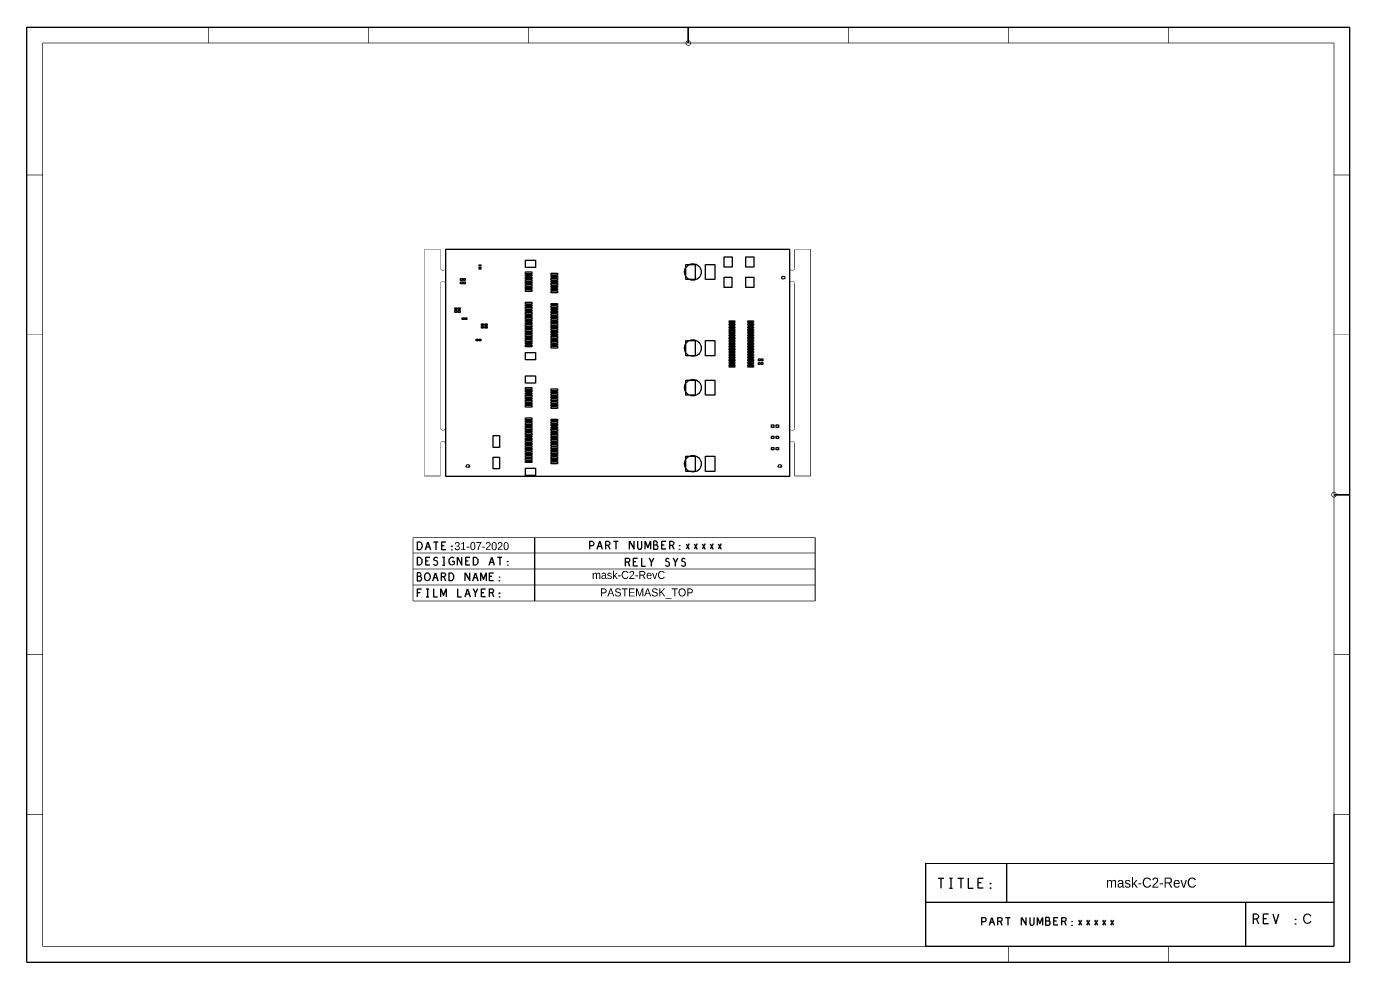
# Model space of a CAD drawing. Extents: x -133 to 287, y -155 to 143.
import ezdxf

# ---------------------------------------------------------------- set-up
doc = ezdxf.new("R2010")
doc.units = 0
for name, color, linetype in [('BG_OUTLINE', 1, 'CONTINUOUS'), ('DF_OUTLINE_DATA', 2, 'CONTINUOUS'), ('PG_PASTEMASK_TOP', 3, 'CONTINUOUS'), ('PIN_PASTEMASK_TOP', 4, 'CONTINUOUS')]:
    doc.layers.add(name, color=color, linetype=linetype)

msp = doc.modelspace()

# ---------------------------------------------------------------- linework, layer by layer
at = {"layer": 'BG_OUTLINE', "const_width": 0.127}
for points in [[(-6.6548, -0.06985), (-6.6548, 71.915782)], [(-6.6548, 71.915782), (-1.5748, 71.915782)], [(-1.5748, 66.032888), (-1.5748, 71.915782)], [(110.87481, 66.032888), (110.87481, 71.915782)], [(110.87481, 71.915782), (115.95481, 71.915782)], [(115.95481, 71.915782), (115.95481, -0.06985)], [(0, 66.032888), (0, 68.572888)], [(109.30001, 66.032888), (109.30001, 68.572888)], [(-1.5748, 60.952888), (-1.5748, 58.412888)], [(0, 60.952888), (0, 58.412888)], [(109.30001, 60.952888), (109.30001, 58.412888)], [(110.87481, 60.952888), (110.87481, 17.772888)], [(-1.5748, 15.232888), (-1.5748, 58.412888)], [(0, 15.232888), (0, 17.772888)], [(109.30001, 15.232888), (109.30001, 17.772888)], [(110.87481, 15.232888), (110.87481, 17.772888)], [(-1.5748, 10.152888), (-1.5748, -0.06985)], [(0, 10.152888), (0, 7.612888)], [(109.30001, 10.152888), (109.30001, 7.612888)], [(110.87481, 10.152888), (110.87481, -0.06985)], [(-1.5748, -0.06985), (-6.6548, -0.06985)], [(115.95481, -0.06985), (110.87481, -0.06985)]]:
    msp.add_lwpolyline(points, dxfattribs=at)
at = {"layer": 'BG_OUTLINE'}
for points in [[(109.30001, 71.915782), (0, 71.915782)], [(0, 71.915782), (0, -0.06985)], [(109.30001, -0.06985), (109.30001, 71.915782)], [(0, -0.06985), (109.30001, -0.06985)]]:
    msp.add_lwpolyline(points, dxfattribs=at)
at = {"layer": 'BG_OUTLINE', "const_width": 0.127}
for points in [[(0, 66.032888, -1), (-1.5748, 66.032888)], [(110.87481, 66.032888, -1), (109.30001, 66.032888)], [(-1.5748, 60.952888, -1), (0, 60.952888)], [(109.30001, 60.952888, -1), (110.87481, 60.952888)], [(0, 15.232888, -1), (-1.5748, 15.232888)], [(110.87481, 15.232888, -1), (109.30001, 15.232888)], [(-1.5748, 10.152888, -1), (0, 10.152888)], [(109.30001, 10.152888, -1), (110.87481, 10.152888)]]:
    msp.add_lwpolyline(points, format="xyb", dxfattribs=at)
at = {"layer": 'DF_OUTLINE_DATA'}
for points in [[(-132.903214, 142.482824), (287.096708, 142.482824)], [(-132.903214, -154.51709), (-132.903214, 142.482824)], [(287.096708, -154.51709), (287.096708, 142.482824)], [(-8.81761, -23.514304), (-8.81761, -20.974304)], [(-8.81761, -20.974304), (-8.18261, -20.974304)], [(-8.18261, -20.974304), (-7.92861, -21.101304)], [(-6.37286, -23.514304), (-5.57911, -20.974304)], [(-5.57911, -20.974304), (-4.78536, -23.514304)], [(-3.76936, -20.974304), (-2.30886, -20.974304)], [(-3.03911, -20.974304), (-3.03911, -23.514304)], [(-1.13411, -23.514304), (-1.13411, -20.974304)], [(-1.13411, -20.974304), (0.13589, -20.974304)], [(28.31719, -19.735038), (28.31719, -39.587424)], [(45.81779, -23.34514), (45.81779, -20.80514)], [(45.81779, -20.80514), (46.57979, -20.80514)], [(46.57979, -20.80514), (46.83379, -20.93214)], [(46.83379, -20.93214), (47.02429, -21.228558)], [(48.19904, -23.34514), (48.99279, -20.80514)], [(48.99279, -20.80514), (49.78654, -23.34514)], [(50.89779, -23.34514), (50.89779, -20.80514)], [(50.89779, -20.80514), (51.69154, -20.80514)], [(51.69154, -20.80514), (51.94554, -20.93214)], [(51.94554, -20.93214), (52.10429, -21.101558)], [(53.34254, -20.80514), (54.80304, -20.80514)], [(54.07279, -20.80514), (54.07279, -23.34514)], [(58.42254, -23.34514), (58.42254, -20.80514)], [(58.42254, -20.80514), (59.88304, -23.34514)], [(59.88304, -23.34514), (59.88304, -20.80514)], [(60.99429, -20.80514), (60.99429, -22.625558)], [(62.39129, -22.625558), (62.39129, -20.80514)], [(63.40729, -23.34514), (63.40729, -20.80514)], [(63.40729, -20.80514), (64.23279, -22.921722)], [(64.23279, -22.921722), (65.05829, -20.80514)], [(65.05829, -20.80514), (65.05829, -23.34514)], [(66.04254, -20.80514), (66.04254, -23.34514)], [(66.89979, -20.80514), (66.04254, -20.80514)], [(67.12204, -20.93214), (66.89979, -20.80514)], [(67.24904, -21.101558), (67.12204, -20.93214)], [(68.67779, -23.34514), (68.67779, -20.80514)], [(68.67779, -20.80514), (69.94779, -20.80514)], [(71.21779, -23.34514), (71.21779, -20.80514)], [(71.21779, -20.80514), (72.01154, -20.80514)], [(72.01154, -20.80514), (72.26554, -20.93214)], [(72.26554, -20.93214), (72.42429, -21.101558)], [(-8.18261, -23.514304), (-8.81761, -23.514304)], [(-7.92861, -23.387304), (-8.18261, -23.514304)], [(-7.92861, -21.101304), (-7.73811, -21.270722)], [(-7.73811, -23.21814), (-7.92861, -23.387304)], [(-7.73811, -21.270722), (-7.57936, -21.524722)], [(-7.57936, -22.963886), (-7.73811, -23.21814)], [(-7.57936, -21.524722), (-7.45236, -21.82114)], [(-7.45236, -22.667722), (-7.57936, -22.963886)], [(-7.45236, -21.82114), (-7.42061, -22.244304)], [(-7.42061, -22.244304), (-7.45236, -22.667722)], [(-5.07111, -22.625304), (-6.08711, -22.625304)], [(-0.37211, -22.201886), (-1.13411, -22.201886)], [(0.13589, -23.514304), (-1.13411, -23.514304)], [(1.97739, -22.328886), (2.04089, -22.286722)], [(1.97739, -22.413722), (1.97739, -22.328886)], [(2.04089, -22.45614), (1.97739, -22.413722)], [(1.97739, -23.471886), (2.04089, -23.429722)], [(1.97739, -23.556722), (1.97739, -23.471886)], [(2.04089, -23.598886), (1.97739, -23.556722)], [(2.04089, -22.286722), (2.10439, -22.328886)], [(2.10439, -22.413722), (2.04089, -22.45614)], [(2.04089, -23.429722), (2.10439, -23.471886)], [(2.10439, -23.556722), (2.04089, -23.598886)], [(2.10439, -22.328886), (2.10439, -22.413722)], [(2.10439, -23.471886), (2.10439, -23.556722)], [(46.57979, -22.286976), (45.81779, -22.286976)], [(46.86554, -22.159722), (46.57979, -22.286976)], [(47.02429, -21.905722), (46.86554, -22.159722)], [(47.02429, -21.228558), (47.08779, -21.56714)], [(47.08779, -21.56714), (47.02429, -21.905722)], [(49.50079, -22.45614), (48.48479, -22.45614)], [(51.69154, -22.117558), (50.89779, -22.117558)], [(51.91379, -21.990558), (51.69154, -22.117558)], [(51.69154, -22.117558), (52.16779, -23.34514)], [(52.10429, -21.778722), (51.91379, -21.990558)], [(52.10429, -21.101558), (52.16779, -21.44014)], [(52.16779, -21.44014), (52.10429, -21.778722)], [(60.99429, -22.625558), (61.12129, -23.006558)], [(61.12129, -23.006558), (61.37529, -23.260558)], [(61.37529, -23.260558), (61.69279, -23.34514)], [(61.69279, -23.34514), (62.01029, -23.260558)], [(62.01029, -23.260558), (62.26429, -23.006558)], [(62.26429, -23.006558), (62.39129, -22.625558)], [(67.02679, -21.990558), (66.04254, -21.990558)], [(66.04254, -23.34514), (67.09029, -23.34514)], [(67.02679, -21.990558), (67.15379, -21.863558)], [(67.24904, -22.07514), (67.02679, -21.990558)], [(67.09029, -23.34514), (67.31254, -23.175722)], [(67.15379, -21.863558), (67.24904, -21.651976)], [(67.31254, -21.355558), (67.24904, -21.101558)], [(67.24904, -21.651976), (67.31254, -21.355558)], [(67.43954, -22.32914), (67.24904, -22.07514)], [(67.31254, -23.175722), (67.43954, -22.921722)], [(67.50304, -22.625558), (67.43954, -22.32914)], [(67.43954, -22.921722), (67.50304, -22.625558)], [(69.43979, -22.032722), (68.67779, -22.032722)], [(69.94779, -23.34514), (68.67779, -23.34514)], [(72.01154, -22.117558), (71.21779, -22.117558)], [(72.23379, -21.990558), (72.01154, -22.117558)], [(72.01154, -22.117558), (72.48779, -23.34514)], [(72.42429, -21.778722), (72.23379, -21.990558)], [(72.42429, -21.101558), (72.48779, -21.44014)], [(72.48779, -21.44014), (72.42429, -21.778722)], [(74.32929, -22.159722), (74.39279, -22.117558)], [(74.32929, -22.244558), (74.32929, -22.159722)], [(74.39279, -22.286976), (74.32929, -22.244558)], [(74.32929, -23.302722), (74.39279, -23.260558)], [(74.32929, -23.387558), (74.32929, -23.302722)], [(74.39279, -23.429722), (74.32929, -23.387558)], [(74.39279, -22.117558), (74.45629, -22.159722)], [(74.45629, -22.244558), (74.39279, -22.286976)], [(74.39279, -23.260558), (74.45629, -23.302722)], [(74.45629, -23.387558), (74.39279, -23.429722)], [(74.45629, -22.159722), (74.45629, -22.244558)], [(74.45629, -23.302722), (74.45629, -23.387558)], [(76.45654, -21.651976), (77.40904, -23.34514)], [(77.40904, -21.651976), (76.45654, -23.34514)], [(78.99654, -21.651976), (79.94904, -23.34514)], [(79.94904, -21.651976), (78.99654, -23.34514)], [(81.53654, -21.651976), (82.48904, -23.34514)], [(82.48904, -21.651976), (81.53654, -23.34514)], [(84.07654, -21.651976), (85.02904, -23.34514)], [(85.02904, -21.651976), (84.07654, -23.34514)], [(87.56904, -21.651976), (86.61654, -23.34514)], [(86.61654, -21.651976), (87.56904, -23.34514)], [(-8.86841, -28.391104), (-8.86841, -25.851104)], [(-8.86841, -25.851104), (-8.23341, -25.851104)], [(-8.23341, -28.391104), (-8.86841, -28.391104)], [(-8.23341, -25.851104), (-7.97941, -25.978104)], [(-7.97941, -28.264104), (-8.23341, -28.391104)], [(-7.97941, -25.978104), (-7.78891, -26.147522)], [(-7.78891, -28.09494), (-7.97941, -28.264104)], [(-7.78891, -26.147522), (-7.63016, -26.401522)], [(-7.63016, -27.840686), (-7.78891, -28.09494)], [(-7.63016, -26.401522), (-7.50316, -26.69794)], [(-7.50316, -27.544522), (-7.63016, -27.840686)], [(-7.50316, -26.69794), (-7.47141, -27.121104)], [(-7.47141, -27.121104), (-7.50316, -27.544522)], [(-6.26491, -28.391104), (-6.26491, -25.851104)], [(-6.26491, -25.851104), (-4.99491, -25.851104)], [(-5.50291, -27.078686), (-6.26491, -27.078686)], [(-4.99491, -28.391104), (-6.26491, -28.391104)], [(-3.75666, -28.052522), (-3.50266, -28.264104)], [(-3.62966, -26.486104), (-3.56616, -26.189686)], [(-3.53441, -26.782522), (-3.62966, -26.486104)], [(-3.56616, -26.189686), (-3.40741, -25.978104)], [(-3.31216, -26.951686), (-3.53441, -26.782522)], [(-3.50266, -28.264104), (-3.21691, -28.391104)], [(-3.40741, -25.978104), (-3.18516, -25.851104)], [(-2.93116, -27.036522), (-3.31216, -26.951686)], [(-3.21691, -28.391104), (-2.96291, -28.391104)], [(-3.18516, -25.851104), (-2.96291, -25.851104)], [(-2.96291, -25.851104), (-2.74066, -25.935686)], [(-2.96291, -28.391104), (-2.70891, -28.264104)], [(-2.64541, -27.205686), (-2.93116, -27.036522)], [(-2.74066, -25.935686), (-2.55016, -26.147522)], [(-2.70891, -28.264104), (-2.51841, -28.052522)], [(-2.48666, -27.45994), (-2.64541, -27.205686)], [(-2.51841, -28.052522), (-2.42316, -27.756104)], [(-2.42316, -27.756104), (-2.48666, -27.45994)], [(-0.93091, -25.851104), (-0.16891, -25.851104)], [(-0.93091, -28.391104), (-0.16891, -28.391104)], [(-0.54991, -25.851104), (-0.54991, -28.391104)], [(1.16459, -26.951686), (1.22809, -26.69794)], [(1.16459, -27.248104), (1.16459, -26.951686)], [(1.22809, -27.586686), (1.16459, -27.248104)], [(1.22809, -26.69794), (1.35509, -26.401522)], [(1.35509, -27.883104), (1.22809, -27.586686)], [(1.35509, -26.401522), (1.54559, -26.147522)], [(1.54559, -28.137104), (1.35509, -27.883104)], [(1.54559, -26.147522), (1.73609, -25.978104)], [(1.76784, -28.306522), (1.54559, -28.137104)], [(1.73609, -25.978104), (1.99009, -25.851104)], [(2.08534, -28.391104), (1.76784, -28.306522)], [(1.99009, -25.851104), (2.21234, -25.851104)], [(2.40284, -28.306522), (2.08534, -28.391104)], [(2.18059, -27.121104), (2.81559, -27.121104)], [(2.21234, -25.851104), (2.46634, -25.935686)], [(2.62509, -28.137104), (2.40284, -28.306522)], [(2.46634, -25.935686), (2.65684, -26.105104)], [(2.81559, -27.883104), (2.62509, -28.137104)], [(2.81559, -27.121104), (2.81559, -27.883104)], [(3.79984, -28.391104), (3.79984, -25.851104)], [(3.79984, -25.851104), (5.26034, -28.391104)], [(5.26034, -28.391104), (5.26034, -25.851104)], [(6.43509, -28.391104), (6.43509, -25.851104)], [(6.43509, -25.851104), (7.70509, -25.851104)], [(7.19709, -27.078686), (6.43509, -27.078686)], [(7.70509, -28.391104), (6.43509, -28.391104)], [(8.91159, -28.391104), (8.91159, -25.851104)], [(8.91159, -25.851104), (9.54659, -25.851104)], [(9.54659, -28.391104), (8.91159, -28.391104)], [(9.54659, -25.851104), (9.80059, -25.978104)], [(9.80059, -28.264104), (9.54659, -28.391104)], [(9.80059, -25.978104), (9.99109, -26.147522)], [(9.99109, -28.09494), (9.80059, -28.264104)], [(9.99109, -26.147522), (10.14984, -26.401522)], [(10.14984, -27.840686), (9.99109, -28.09494)], [(10.14984, -26.401522), (10.27684, -26.69794)], [(10.27684, -27.544522), (10.14984, -27.840686)], [(10.27684, -26.69794), (10.30859, -27.121104)], [(10.30859, -27.121104), (10.27684, -27.544522)], [(13.89634, -28.391104), (14.69009, -25.851104)], [(15.19809, -27.502104), (14.18209, -27.502104)], [(14.69009, -25.851104), (15.48384, -28.391104)], [(16.49984, -25.851104), (17.96034, -25.851104)], [(17.23009, -25.851104), (17.23009, -28.391104)], [(19.70659, -27.205686), (19.77009, -27.163522)], [(19.70659, -27.290522), (19.70659, -27.205686)], [(19.77009, -27.33294), (19.70659, -27.290522)], [(19.70659, -28.348686), (19.77009, -28.306522)], [(19.70659, -28.433522), (19.70659, -28.348686)], [(19.77009, -28.475686), (19.70659, -28.433522)], [(19.77009, -27.163522), (19.83359, -27.205686)], [(19.83359, -27.290522), (19.77009, -27.33294)], [(19.77009, -28.306522), (19.83359, -28.348686)], [(19.83359, -28.433522), (19.77009, -28.475686)], [(19.83359, -27.205686), (19.83359, -27.290522)], [(19.83359, -28.348686), (19.83359, -28.433522)], [(57.18429, -28.695904), (57.18429, -26.155904)], [(57.18429, -26.155904), (57.97804, -26.155904)], [(57.97804, -27.468322), (57.18429, -27.468322)], [(57.97804, -26.155904), (58.23204, -26.282904)], [(58.20029, -27.341322), (57.97804, -27.468322)], [(57.97804, -27.468322), (58.45429, -28.695904)], [(58.39079, -27.129486), (58.20029, -27.341322)], [(58.23204, -26.282904), (58.39079, -26.452322)], [(58.39079, -26.452322), (58.45429, -26.790904)], [(58.45429, -26.790904), (58.39079, -27.129486)], [(59.72429, -28.695904), (59.72429, -26.155904)], [(59.72429, -26.155904), (60.99429, -26.155904)], [(60.48629, -27.383486), (59.72429, -27.383486)], [(60.99429, -28.695904), (59.72429, -28.695904)], [(62.26429, -26.155904), (62.26429, -28.695904)], [(62.26429, -28.695904), (63.53429, -28.695904)], [(65.43929, -27.552904), (64.80429, -26.155904)], [(66.07429, -26.155904), (65.43929, -27.552904)], [(65.43929, -28.695904), (65.43929, -27.552904)], [(69.85254, -28.357322), (70.10654, -28.568904)], [(69.97954, -26.790904), (70.04304, -26.494486)], [(70.07479, -27.087322), (69.97954, -26.790904)], [(70.04304, -26.494486), (70.20179, -26.282904)], [(70.29704, -27.256486), (70.07479, -27.087322)], [(70.10654, -28.568904), (70.39229, -28.695904)], [(70.20179, -26.282904), (70.42404, -26.155904)], [(70.67804, -27.341322), (70.29704, -27.256486)], [(70.39229, -28.695904), (70.64629, -28.695904)], [(70.42404, -26.155904), (70.64629, -26.155904)], [(70.64629, -26.155904), (70.86854, -26.240486)], [(70.64629, -28.695904), (70.90029, -28.568904)], [(70.96379, -27.510486), (70.67804, -27.341322)], [(70.86854, -26.240486), (71.05904, -26.452322)], [(70.90029, -28.568904), (71.09079, -28.357322)], [(71.12254, -27.76474), (70.96379, -27.510486)], [(71.09079, -28.357322), (71.18604, -28.060904)], [(71.18604, -28.060904), (71.12254, -27.76474)], [(73.05929, -27.552904), (72.42429, -26.155904)], [(73.69429, -26.155904), (73.05929, -27.552904)], [(73.05929, -28.695904), (73.05929, -27.552904)], [(74.93254, -28.357322), (75.18654, -28.568904)], [(75.05954, -26.790904), (75.12304, -26.494486)], [(75.15479, -27.087322), (75.05954, -26.790904)], [(75.12304, -26.494486), (75.28179, -26.282904)], [(75.37704, -27.256486), (75.15479, -27.087322)], [(75.18654, -28.568904), (75.47229, -28.695904)], [(75.28179, -26.282904), (75.50404, -26.155904)], [(75.75804, -27.341322), (75.37704, -27.256486)], [(75.47229, -28.695904), (75.72629, -28.695904)], [(75.50404, -26.155904), (75.72629, -26.155904)], [(75.72629, -26.155904), (75.94854, -26.240486)], [(75.72629, -28.695904), (75.98029, -28.568904)], [(76.04379, -27.510486), (75.75804, -27.341322)], [(75.94854, -26.240486), (76.13904, -26.452322)], [(75.98029, -28.568904), (76.17079, -28.357322)], [(76.20254, -27.76474), (76.04379, -27.510486)], [(76.17079, -28.357322), (76.26604, -28.060904)], [(76.26604, -28.060904), (76.20254, -27.76474)], [(-8.13181, -30.81274), (-8.98906, -30.81274)], [(-8.98906, -30.81274), (-8.98906, -33.35274)], [(-8.00481, -31.998158), (-8.98906, -31.998158)], [(-8.98906, -33.35274), (-7.94131, -33.35274)], [(-7.90956, -30.93974), (-8.13181, -30.81274)], [(-8.00481, -31.998158), (-7.87781, -31.871158)], [(-7.78256, -32.08274), (-8.00481, -31.998158)], [(-7.94131, -33.35274), (-7.71906, -33.183322)], [(-7.78256, -31.109158), (-7.90956, -30.93974)], [(-7.87781, -31.871158), (-7.78256, -31.659576)], [(-7.71906, -31.363158), (-7.78256, -31.109158)], [(-7.78256, -31.659576), (-7.71906, -31.363158)], [(-7.59206, -32.33674), (-7.78256, -32.08274)], [(-7.71906, -33.183322), (-7.59206, -32.929322)], [(-7.52856, -32.633158), (-7.59206, -32.33674)], [(-7.59206, -32.929322), (-7.52856, -32.633158)], [(-6.57606, -31.913322), (-6.51256, -31.57474)], [(-6.57606, -32.252158), (-6.57606, -31.913322)], [(-6.51256, -32.59074), (-6.57606, -32.252158)], [(-6.51256, -31.57474), (-6.38556, -31.278322)], [(-6.38556, -32.887158), (-6.51256, -32.59074)], [(-6.38556, -31.278322), (-6.19506, -31.024322)], [(-6.19506, -33.141158), (-6.38556, -32.887158)], [(-6.19506, -31.024322), (-5.97281, -30.855158)], [(-5.97281, -33.310322), (-6.19506, -33.141158)], [(-5.97281, -30.855158), (-5.71881, -30.81274)], [(-5.71881, -33.35274), (-5.97281, -33.310322)], [(-5.71881, -30.81274), (-5.46481, -30.855158)], [(-5.46481, -33.310322), (-5.71881, -33.35274)], [(-5.46481, -30.855158), (-5.24256, -31.024322)], [(-5.24256, -33.141158), (-5.46481, -33.310322)], [(-5.24256, -31.024322), (-5.05206, -31.278322)], [(-5.05206, -32.887158), (-5.24256, -33.141158)], [(-5.05206, -31.278322), (-4.92506, -31.57474)], [(-4.92506, -32.59074), (-5.05206, -32.887158)], [(-4.92506, -31.57474), (-4.86156, -31.913322)], [(-4.86156, -32.252158), (-4.92506, -32.59074)], [(-4.86156, -31.913322), (-4.86156, -32.252158)], [(-3.97256, -33.35274), (-3.17881, -30.81274)], [(-2.67081, -32.46374), (-3.68681, -32.46374)], [(-3.17881, -30.81274), (-2.38506, -33.35274)], [(-1.27381, -33.35274), (-1.27381, -30.81274)], [(-1.27381, -30.81274), (-0.48006, -30.81274)], [(-0.48006, -32.125158), (-1.27381, -32.125158)], [(-0.48006, -30.81274), (-0.22606, -30.93974)], [(-0.25781, -31.998158), (-0.48006, -32.125158)], [(-0.48006, -32.125158), (-0.00381, -33.35274)], [(-0.06731, -31.786322), (-0.25781, -31.998158)], [(-0.22606, -30.93974), (-0.06731, -31.109158)], [(-0.06731, -31.109158), (-0.00381, -31.44774)], [(-0.00381, -31.44774), (-0.06731, -31.786322)], [(1.20269, -33.35274), (1.20269, -30.81274)], [(1.20269, -30.81274), (1.83769, -30.81274)], [(1.83769, -33.35274), (1.20269, -33.35274)], [(1.83769, -30.81274), (2.09169, -30.93974)], [(2.09169, -33.22574), (1.83769, -33.35274)], [(2.09169, -30.93974), (2.28219, -31.109158)], [(2.28219, -33.056576), (2.09169, -33.22574)], [(2.28219, -31.109158), (2.44094, -31.363158)], [(2.44094, -32.802322), (2.28219, -33.056576)], [(2.44094, -31.363158), (2.56794, -31.659576)], [(2.56794, -32.506158), (2.44094, -32.802322)], [(2.56794, -31.659576), (2.59969, -32.08274)], [(2.59969, -32.08274), (2.56794, -32.506158)], [(6.25094, -33.35274), (6.25094, -30.81274)], [(6.25094, -30.81274), (7.71144, -33.35274)], [(7.71144, -33.35274), (7.71144, -30.81274)], [(8.72744, -33.35274), (9.52119, -30.81274)], [(10.02919, -32.46374), (9.01319, -32.46374)], [(9.52119, -30.81274), (10.31494, -33.35274)], [(11.23569, -33.35274), (11.23569, -30.81274)], [(11.23569, -30.81274), (12.06119, -32.929322)], [(12.06119, -32.929322), (12.88669, -30.81274)], [(12.88669, -30.81274), (12.88669, -33.35274)], [(13.96619, -33.35274), (13.96619, -30.81274)], [(13.96619, -30.81274), (15.23619, -30.81274)], [(14.72819, -32.040322), (13.96619, -32.040322)], [(15.23619, -33.35274), (13.96619, -33.35274)], [(17.07769, -32.167322), (17.14119, -32.125158)], [(17.07769, -32.252158), (17.07769, -32.167322)], [(17.14119, -32.294576), (17.07769, -32.252158)], [(17.07769, -33.310322), (17.14119, -33.268158)], [(17.07769, -33.395158), (17.07769, -33.310322)], [(17.14119, -33.437322), (17.07769, -33.395158)], [(17.14119, -32.125158), (17.20469, -32.167322)], [(17.20469, -32.252158), (17.14119, -32.294576)], [(17.14119, -33.268158), (17.20469, -33.310322)], [(17.20469, -33.395158), (17.14119, -33.437322)], [(17.20469, -32.167322), (17.20469, -32.252158)], [(17.20469, -33.310322), (17.20469, -33.395158)], [(-8.82396, -38.449504), (-8.82396, -35.909504)], [(-8.82396, -35.909504), (-7.61746, -35.909504)], [(-8.06196, -37.137086), (-8.82396, -37.137086)], [(-6.06171, -35.909504), (-5.29971, -35.909504)], [(-5.68071, -35.909504), (-5.68071, -38.449504)], [(-3.77571, -35.909504), (-3.77571, -38.449504)], [(-1.42621, -38.449504), (-1.42621, -35.909504)], [(-1.42621, -35.909504), (-0.60071, -38.026086)], [(-0.60071, -38.026086), (0.22479, -35.909504)], [(0.22479, -35.909504), (0.22479, -38.449504)], [(3.84429, -35.909504), (3.84429, -38.449504)], [(6.22554, -38.449504), (7.01929, -35.909504)], [(7.52729, -37.560504), (6.51129, -37.560504)], [(7.01929, -35.909504), (7.81304, -38.449504)], [(9.55929, -37.306504), (8.92429, -35.909504)], [(10.19429, -35.909504), (9.55929, -37.306504)], [(9.55929, -38.449504), (9.55929, -37.306504)], [(11.46429, -38.449504), (11.46429, -35.909504)], [(11.46429, -35.909504), (12.73429, -35.909504)], [(12.22629, -37.137086), (11.46429, -37.137086)], [(14.00429, -38.449504), (14.00429, -35.909504)], [(14.00429, -35.909504), (14.79804, -35.909504)], [(14.79804, -37.221922), (14.00429, -37.221922)], [(14.79804, -35.909504), (15.05204, -36.036504)], [(15.02029, -37.094922), (14.79804, -37.221922)], [(14.79804, -37.221922), (15.27429, -38.449504)], [(15.21079, -36.883086), (15.02029, -37.094922)], [(15.05204, -36.036504), (15.21079, -36.205922)], [(15.21079, -36.205922), (15.27429, -36.544504)], [(15.27429, -36.544504), (15.21079, -36.883086)], [(17.11579, -37.264086), (17.17929, -37.221922)], [(17.11579, -37.348922), (17.11579, -37.264086)], [(17.17929, -37.39134), (17.11579, -37.348922)], [(17.17929, -37.221922), (17.24279, -37.264086)], [(17.24279, -37.348922), (17.17929, -37.39134)], [(17.24279, -37.264086), (17.24279, -37.348922)], [(-6.06171, -38.449504), (-5.29971, -38.449504)], [(-3.77571, -38.449504), (-2.50571, -38.449504)], [(3.84429, -38.449504), (5.11429, -38.449504)], [(12.73429, -38.449504), (11.46429, -38.449504)], [(17.11579, -38.407086), (17.17929, -38.364922)], [(17.11579, -38.491922), (17.11579, -38.407086)], [(17.17929, -38.534086), (17.11579, -38.491922)], [(17.17929, -38.364922), (17.24279, -38.407086)], [(17.24279, -38.491922), (17.17929, -38.534086)], [(17.24279, -38.407086), (17.24279, -38.491922)], [(282.00223, -107.431078), (282.00223, -149.430994)], [(152.402286, -123.054364), (282.06319, -123.105164)], [(152.402286, -123.054364), (152.402286, -149.430994)], [(178.17719, -123.054364), (178.17719, -135.28675)], [(156.40558, -127.804164), (158.2166, -127.804164)], [(157.31109, -127.804164), (157.31109, -130.979164)], [(159.98825, -127.804164), (160.93313, -127.804164)], [(160.46069, -127.804164), (160.46069, -130.979164)], [(162.70478, -127.804164), (164.5158, -127.804164)], [(163.61029, -127.804164), (163.61029, -130.979164)], [(165.97249, -127.804164), (165.97249, -130.979164)], [(169.12209, -127.804164), (170.69689, -127.804164)], [(169.12209, -130.979164), (169.12209, -127.804164)], [(170.06697, -129.338832), (169.12209, -129.338832)], [(172.98035, -129.497582), (173.05909, -129.444496)], [(172.98035, -129.603246), (172.98035, -129.497582)], [(173.05909, -129.656332), (172.98035, -129.603246)], [(173.05909, -129.444496), (173.13783, -129.497582)], [(173.13783, -129.603246), (173.05909, -129.656332)], [(173.13783, -129.497582), (173.13783, -129.603246)], [(159.98825, -130.979164), (160.93313, -130.979164)], [(165.97249, -130.979164), (167.54729, -130.979164)], [(170.69689, -130.979164), (169.12209, -130.979164)], [(172.98035, -130.926332), (173.05909, -130.873246)], [(172.98035, -131.031996), (172.98035, -130.926332)], [(173.05909, -131.085082), (172.98035, -131.031996)], [(173.05909, -130.873246), (173.13783, -130.926332)], [(173.13783, -131.031996), (173.05909, -131.085082)], [(173.13783, -130.926332), (173.13783, -131.031996)], [(152.402286, -135.431022), (282.00223, -135.431022)], [(254.002286, -135.431022), (254.002286, -149.430994)], [(170.32859, -140.2588), (171.09059, -140.2588)], [(170.32859, -142.7988), (170.32859, -140.2588)], [(171.09059, -141.740636), (170.32859, -141.740636)], [(171.09059, -140.2588), (171.34459, -140.3858)], [(171.37634, -141.613382), (171.09059, -141.740636)], [(171.34459, -140.3858), (171.53509, -140.682218)], [(171.53509, -141.359382), (171.37634, -141.613382)], [(171.53509, -140.682218), (171.59859, -141.0208)], [(171.59859, -141.0208), (171.53509, -141.359382)], [(172.70984, -142.7988), (173.50359, -140.2588)], [(174.01159, -141.9098), (172.99559, -141.9098)], [(173.50359, -140.2588), (174.29734, -142.7988)], [(175.40859, -140.2588), (176.20234, -140.2588)], [(175.40859, -142.7988), (175.40859, -140.2588)], [(176.20234, -141.571218), (175.40859, -141.571218)], [(176.20234, -140.2588), (176.45634, -140.3858)], [(176.42459, -141.444218), (176.20234, -141.571218)], [(176.20234, -141.571218), (176.67859, -142.7988)], [(176.61509, -141.232382), (176.42459, -141.444218)], [(176.45634, -140.3858), (176.61509, -140.555218)], [(176.61509, -140.555218), (176.67859, -140.8938)], [(176.67859, -140.8938), (176.61509, -141.232382)], [(177.85334, -140.2588), (179.31384, -140.2588)], [(178.58359, -140.2588), (178.58359, -142.7988)], [(182.93334, -140.2588), (184.39384, -142.7988)], [(182.93334, -142.7988), (182.93334, -140.2588)], [(184.39384, -142.7988), (184.39384, -140.2588)], [(185.50509, -140.2588), (185.50509, -142.079218)], [(185.50509, -142.079218), (185.63209, -142.460218)], [(185.63209, -142.460218), (185.88609, -142.714218)], [(185.88609, -142.714218), (186.20359, -142.7988)], [(186.20359, -142.7988), (186.52109, -142.714218)], [(186.52109, -142.714218), (186.77509, -142.460218)], [(186.77509, -142.460218), (186.90209, -142.079218)], [(186.90209, -142.079218), (186.90209, -140.2588)], [(187.91809, -140.2588), (188.74359, -142.375382)], [(187.91809, -142.7988), (187.91809, -140.2588)], [(188.74359, -142.375382), (189.56909, -140.2588)], [(189.56909, -140.2588), (189.56909, -142.7988)], [(190.55334, -140.2588), (190.55334, -142.7988)], [(191.41059, -140.2588), (190.55334, -140.2588)], [(191.53759, -141.444218), (190.55334, -141.444218)], [(190.55334, -142.7988), (191.60109, -142.7988)], [(191.63284, -140.3858), (191.41059, -140.2588)], [(191.53759, -141.444218), (191.66459, -141.317218)], [(191.75984, -141.5288), (191.53759, -141.444218)], [(191.60109, -142.7988), (191.82334, -142.629382)], [(191.75984, -140.555218), (191.63284, -140.3858)], [(191.66459, -141.317218), (191.75984, -141.105636)], [(191.82334, -140.809218), (191.75984, -140.555218)], [(191.75984, -141.105636), (191.82334, -140.809218)], [(191.95034, -141.7828), (191.75984, -141.5288)], [(191.82334, -142.629382), (191.95034, -142.375382)], [(192.01384, -142.079218), (191.95034, -141.7828)], [(191.95034, -142.375382), (192.01384, -142.079218)], [(193.18859, -140.2588), (194.45859, -140.2588)], [(193.18859, -142.7988), (193.18859, -140.2588)], [(193.95059, -141.486382), (193.18859, -141.486382)], [(194.45859, -142.7988), (193.18859, -142.7988)], [(195.72859, -140.2588), (196.52234, -140.2588)], [(195.72859, -142.7988), (195.72859, -140.2588)], [(196.52234, -141.571218), (195.72859, -141.571218)], [(196.52234, -140.2588), (196.77634, -140.3858)], [(196.74459, -141.444218), (196.52234, -141.571218)], [(196.52234, -141.571218), (196.99859, -142.7988)], [(196.93509, -141.232382), (196.74459, -141.444218)], [(196.77634, -140.3858), (196.93509, -140.555218)], [(196.93509, -140.555218), (196.99859, -140.8938)], [(196.99859, -140.8938), (196.93509, -141.232382)], [(198.84009, -141.613382), (198.90359, -141.571218)], [(198.84009, -141.698218), (198.84009, -141.613382)], [(198.90359, -141.740636), (198.84009, -141.698218)], [(198.84009, -142.756382), (198.90359, -142.714218)], [(198.84009, -142.841218), (198.84009, -142.756382)], [(198.90359, -142.883382), (198.84009, -142.841218)], [(198.90359, -141.571218), (198.96709, -141.613382)], [(198.96709, -141.698218), (198.90359, -141.740636)], [(198.90359, -142.714218), (198.96709, -142.756382)], [(198.96709, -142.841218), (198.90359, -142.883382)], [(198.96709, -141.613382), (198.96709, -141.698218)], [(198.96709, -142.756382), (198.96709, -142.841218)], [(201.91984, -141.105636), (200.96734, -142.7988)], [(200.96734, -141.105636), (201.91984, -142.7988)], [(204.45984, -141.105636), (203.50734, -142.7988)], [(203.50734, -141.105636), (204.45984, -142.7988)], [(206.99984, -141.105636), (206.04734, -142.7988)], [(206.04734, -141.105636), (206.99984, -142.7988)], [(209.53984, -141.105636), (208.58734, -142.7988)], [(208.58734, -141.105636), (209.53984, -142.7988)], [(212.07984, -141.105636), (211.12734, -142.7988)], [(211.12734, -141.105636), (212.07984, -142.7988)], [(256.53619, -139.174982), (257.52044, -139.174982)], [(256.53619, -142.349982), (256.53619, -139.174982)], [(257.52044, -140.815314), (256.53619, -140.815314)], [(257.52044, -139.174982), (257.8354, -139.333732)], [(257.79603, -140.656564), (257.52044, -140.815314)], [(257.52044, -140.815314), (258.11099, -142.349982)], [(258.03225, -140.39215), (257.79603, -140.656564)], [(257.8354, -139.333732), (258.03225, -139.545314)], [(258.03225, -139.545314), (258.11099, -139.968732)], [(258.11099, -139.968732), (258.03225, -140.39215)], [(259.68579, -139.174982), (261.26059, -139.174982)], [(259.68579, -142.349982), (259.68579, -139.174982)], [(260.63067, -140.70965), (259.68579, -140.70965)], [(261.26059, -142.349982), (259.68579, -142.349982)], [(262.63854, -139.174982), (263.62279, -142.349982)], [(263.62279, -142.349982), (264.60704, -139.174982)], [(269.84325, -140.8684), (269.92199, -140.815314)], [(269.84325, -140.974064), (269.84325, -140.8684)], [(269.92199, -141.02715), (269.84325, -140.974064)], [(269.84325, -142.29715), (269.92199, -142.244064)], [(269.84325, -142.402814), (269.84325, -142.29715)], [(269.92199, -142.4559), (269.84325, -142.402814)], [(269.92199, -140.815314), (270.00073, -140.8684)], [(270.00073, -140.974064), (269.92199, -141.02715)], [(269.92199, -142.244064), (270.00073, -142.29715)], [(270.00073, -142.402814), (269.92199, -142.4559)], [(270.00073, -140.8684), (270.00073, -140.974064)], [(270.00073, -142.29715), (270.00073, -142.402814)], [(152.402286, -149.430994), (282.00223, -149.430994)], [(-132.903214, -154.51709), (287.096708, -154.51709)]]:
    msp.add_lwpolyline(points, dxfattribs=at)
for points, const_width in [([(-75.303126, 142.482824), (-75.303126, 137.482834)], 0.199898), ([(-24.503126, 142.482824), (-24.503126, 137.482834)], 0.199898), ([(26.296874, 142.482824), (26.296874, 137.482834)], 0.199898), ([(77.096874, 142.482824), (77.096874, 137.482834)], 0.500126), ([(127.896874, 142.482824), (127.896874, 137.482834)], 0.199898), ([(178.696874, 142.482824), (178.696874, 137.482834)], 0.199898), ([(229.496874, 142.482824), (229.496874, 137.482834)], 0.199898), ([(-127.903224, 137.482834), (282.096718, 137.482834)], 0.199898), ([(-127.903224, -149.5171), (-127.903224, 137.482834)], 0.199898), ([(282.096718, -149.5171), (282.096718, 137.482834)], 0.199898), ([(-132.903214, 95.582994), (-127.903224, 95.582994)], 0.199898), ([(287.096708, 95.582994), (282.096718, 95.582994)], 0.199898), ([(-132.903214, 44.782994), (-127.903224, 44.782994)], 0.199898), ([(287.096708, 44.782994), (282.096718, 44.782994)], 0.199898), ([(287.096708, -6.017006), (282.096718, -6.017006)], 0.500126), ([(-10.26541, -19.628104), (-10.26541, -39.744904)], 0.254), ([(117.39499, -19.628104), (-10.26541, -19.628104)], 0.254), ([(117.39499, -39.744904), (117.39499, -19.628104)], 0.254), ([(-10.26541, -24.504904), (117.39499, -24.504904)], 0.254), ([(-10.26541, -29.584904), (117.39499, -29.584904)], 0.254), ([(-10.26541, -34.664904), (117.39499, -34.664904)], 0.254), ([(-10.26541, -39.744904), (98.42119, -39.744904)], 0.254), ([(98.42119, -39.744904), (117.39499, -39.744904)], 0.254), ([(-132.903214, -56.817006), (-127.903224, -56.817006)], 0.199898), ([(287.096708, -56.817006), (282.096718, -56.817006)], 0.199898), ([(-132.903214, -107.617006), (-127.903224, -107.617006)], 0.199898), ([(287.096708, -107.617006), (282.096718, -107.617006)], 0.199898), ([(-127.903224, -149.5171), (282.096718, -149.5171)], 0.199898), ([(178.696874, -154.51709), (178.696874, -149.5171)], 0.199898), ([(229.496874, -154.51709), (229.496874, -149.5171)], 0.199898)]:
    msp.add_lwpolyline(points, dxfattribs=dict(at, const_width=const_width))
at = {"layer": 'DF_OUTLINE_DATA', "const_width": 0.199898}
for points in [[(77.856334, 137.482834, 1), (76.337414, 137.482834)], [(76.337414, 137.482834, 1), (77.856334, 137.482834)], [(282.856178, -6.017006, 1), (281.337258, -6.017006)], [(281.337258, -6.017006, 1), (282.856178, -6.017006)]]:
    msp.add_lwpolyline(points, format="xyb", dxfattribs=at)
at = {"layer": 'PIN_PASTEMASK_TOP'}
for points in [[(25.423876, 68.461382), (28.624276, 68.461382), (28.624276, 66.149982), (25.423876, 66.149982)], [(91.000072, 69.567044), (91.000072, 66.267076), (88.500204, 66.267076), (88.500204, 69.567044)], [(97.900236, 69.567044), (97.900236, 66.267076), (95.400368, 66.267076), (95.400368, 69.567044)], [(11.20648, 67.06362), (11.20648, 66.55562), (10.69848, 66.55562), (10.69848, 67.06362)], [(11.20648, 66.17462), (11.20648, 65.66662), (10.69848, 65.66662), (10.69848, 66.17462)], [(27.427174, 64.163702), (25.420574, 64.163702), (25.420574, 64.747902), (27.427174, 64.747902)], [(27.427174, 63.363602), (25.420574, 63.363602), (25.420574, 63.947802), (27.427174, 63.947802)], [(27.427174, 62.563502), (25.420574, 62.563502), (25.420574, 63.147702), (27.427174, 63.147702)], [(33.62071, 64.347852), (35.62731, 64.347852), (35.62731, 63.763652), (33.62071, 63.763652)], [(33.62071, 63.547752), (35.62731, 63.547752), (35.62731, 62.963552), (33.62071, 62.963552)], [(76.274041, 67.154044), (79.274035, 67.154044), (79.274035, 62.353952), (76.274041, 62.353952)], [(82.574003, 67.154044), (85.573997, 67.154044), (85.573997, 62.353952), (82.574003, 62.353952)], [(90.964512, 63.074804), (90.964512, 59.774836), (88.464644, 59.774836), (88.464644, 63.074804)], [(97.864676, 63.074804), (97.864676, 59.774836), (95.364808, 59.774836), (95.364808, 63.074804)], [(5.3848, 62.643258), (5.3848, 62.033658), (4.826, 62.033658), (4.826, 62.643258)], [(5.3848, 61.627258), (5.3848, 61.017658), (4.826, 61.017658), (4.826, 61.627258)], [(6.2484, 62.643258), (6.2484, 62.033658), (5.6896, 62.033658), (5.6896, 62.643258)], [(6.2484, 61.627258), (6.2484, 61.017658), (5.6896, 61.017658), (5.6896, 61.627258)], [(27.427174, 61.763402), (25.420574, 61.763402), (25.420574, 62.347602), (27.427174, 62.347602)], [(27.427174, 60.963302), (25.420574, 60.963302), (25.420574, 61.547502), (27.427174, 61.547502)], [(27.427174, 60.163202), (25.420574, 60.163202), (25.420574, 60.747402), (27.427174, 60.747402)], [(27.427174, 59.363102), (25.420574, 59.363102), (25.420574, 59.947302), (27.427174, 59.947302)], [(27.427174, 58.563002), (25.420574, 58.563002), (25.420574, 59.147202), (27.427174, 59.147202)], [(33.62071, 62.747652), (35.62731, 62.747652), (35.62731, 62.163452), (33.62071, 62.163452)], [(33.62071, 61.947552), (35.62731, 61.947552), (35.62731, 61.363352), (33.62071, 61.363352)], [(33.62071, 61.147452), (35.62731, 61.147452), (35.62731, 60.563252), (33.62071, 60.563252)], [(33.62071, 60.347352), (35.62731, 60.347352), (35.62731, 59.763152), (33.62071, 59.763152)], [(33.62071, 59.547252), (35.62731, 59.547252), (35.62731, 58.963052), (33.62071, 58.963052)], [(27.427174, 54.563772), (25.420574, 54.563772), (25.420574, 55.147972), (27.427174, 55.147972)], [(33.62071, 58.747152), (35.62731, 58.747152), (35.62731, 58.162952), (33.62071, 58.162952)], [(33.62071, 54.747922), (35.62731, 54.747922), (35.62731, 54.163722), (33.62071, 54.163722)], [(2.9972, 53.34), (3.6068, 53.34), (3.6068, 52.7812), (2.9972, 52.7812)], [(2.9972, 52.4764), (3.6068, 52.4764), (3.6068, 51.9176), (2.9972, 51.9176)], [(4.064, 53.34), (4.6736, 53.34), (4.6736, 52.7812), (4.064, 52.7812)], [(4.064, 52.4764), (4.6736, 52.4764), (4.6736, 51.9176), (4.064, 51.9176)], [(27.427174, 53.763672), (25.420574, 53.763672), (25.420574, 54.347872), (27.427174, 54.347872)], [(27.427174, 52.963572), (25.420574, 52.963572), (25.420574, 53.547772), (27.427174, 53.547772)], [(27.427174, 52.163472), (25.420574, 52.163472), (25.420574, 52.747672), (27.427174, 52.747672)], [(27.427174, 51.363372), (25.420574, 51.363372), (25.420574, 51.947572), (27.427174, 51.947572)], [(27.427174, 50.563272), (25.420574, 50.563272), (25.420574, 51.147472), (27.427174, 51.147472)], [(33.62071, 53.947822), (35.62731, 53.947822), (35.62731, 53.363622), (33.62071, 53.363622)], [(33.62071, 53.147722), (35.62731, 53.147722), (35.62731, 52.563522), (33.62071, 52.563522)], [(33.62071, 52.347622), (35.62731, 52.347622), (35.62731, 51.763422), (33.62071, 51.763422)], [(33.62071, 51.547522), (35.62731, 51.547522), (35.62731, 50.963322), (33.62071, 50.963322)], [(33.62071, 50.747422), (35.62731, 50.747422), (35.62731, 50.163222), (33.62071, 50.163222)], [(5.9309, 50.22088), (5.9309, 49.60112), (5.31114, 49.60112), (5.31114, 50.22088)], [(6.83006, 50.22088), (6.83006, 49.60112), (6.2103, 49.60112), (6.2103, 50.22088)], [(12.0904, 47.752), (11.4808, 47.752), (11.4808, 48.3108), (12.0904, 48.3108)], [(12.0904, 46.8884), (11.4808, 46.8884), (11.4808, 47.4472), (12.0904, 47.4472)], [(13.2588, 47.752), (12.6492, 47.752), (12.6492, 48.3108), (13.2588, 48.3108)], [(13.2588, 46.8884), (12.6492, 46.8884), (12.6492, 47.4472), (13.2588, 47.4472)], [(27.427174, 49.763172), (25.420574, 49.763172), (25.420574, 50.347372), (27.427174, 50.347372)], [(27.427174, 48.963072), (25.420574, 48.963072), (25.420574, 49.547272), (27.427174, 49.547272)], [(27.427174, 48.162972), (25.420574, 48.162972), (25.420574, 48.747172), (27.427174, 48.747172)], [(27.427174, 47.362872), (25.420574, 47.362872), (25.420574, 47.947072), (27.427174, 47.947072)], [(27.427174, 46.562772), (25.420574, 46.562772), (25.420574, 47.146972), (27.427174, 47.146972)], [(27.427174, 45.762672), (25.420574, 45.762672), (25.420574, 46.346872), (27.427174, 46.346872)], [(33.62071, 49.947322), (35.62731, 49.947322), (35.62731, 49.363122), (33.62071, 49.363122)], [(33.62071, 49.147222), (35.62731, 49.147222), (35.62731, 48.563022), (33.62071, 48.563022)], [(33.62071, 48.347122), (35.62731, 48.347122), (35.62731, 47.762922), (33.62071, 47.762922)], [(33.62071, 47.547022), (35.62731, 47.547022), (35.62731, 46.962822), (33.62071, 46.962822)], [(33.62071, 46.746922), (35.62731, 46.746922), (35.62731, 46.162722), (33.62071, 46.162722)], [(90.054557, 49.179861), (91.854655, 49.179861), (91.854655, 48.979963), (90.054557, 48.979963)], [(90.054557, 48.679989), (91.854655, 48.679989), (91.854655, 48.480091), (90.054557, 48.480091)], [(90.054557, 48.179863), (91.854655, 48.179863), (91.854655, 47.979965), (90.054557, 47.979965)], [(90.054557, 47.679991), (91.854655, 47.679991), (91.854655, 47.480093), (90.054557, 47.480093)], [(90.054557, 47.179865), (91.854655, 47.179865), (91.854655, 46.979967), (90.054557, 46.979967)], [(90.054557, 46.679993), (91.854655, 46.679993), (91.854655, 46.480095), (90.054557, 46.480095)], [(96.054545, 49.179861), (97.854643, 49.179861), (97.854643, 48.979963), (96.054545, 48.979963)], [(96.054545, 48.679989), (97.854643, 48.679989), (97.854643, 48.480091), (96.054545, 48.480091)], [(96.054545, 48.179863), (97.854643, 48.179863), (97.854643, 47.979965), (96.054545, 47.979965)], [(96.054545, 47.679991), (97.854643, 47.679991), (97.854643, 47.480093), (96.054545, 47.480093)], [(96.054545, 47.179865), (97.854643, 47.179865), (97.854643, 46.979967), (96.054545, 46.979967)], [(96.054545, 46.679993), (97.854643, 46.679993), (97.854643, 46.480095), (96.054545, 46.480095)], [(10.307066, 42.866056), (9.799066, 42.866056), (9.799066, 43.374056), (10.307066, 43.374056)], [(11.196066, 42.866056), (10.688066, 42.866056), (10.688066, 43.374056), (11.196066, 43.374056)], [(27.427174, 44.962572), (25.420574, 44.962572), (25.420574, 45.546772), (27.427174, 45.546772)], [(27.427174, 44.162472), (25.420574, 44.162472), (25.420574, 44.746672), (27.427174, 44.746672)], [(27.427174, 43.362372), (25.420574, 43.362372), (25.420574, 43.946572), (27.427174, 43.946572)], [(27.427174, 42.562272), (25.420574, 42.562272), (25.420574, 43.146472), (27.427174, 43.146472)], [(27.427174, 41.762172), (25.420574, 41.762172), (25.420574, 42.346372), (27.427174, 42.346372)], [(33.62071, 45.946822), (35.62731, 45.946822), (35.62731, 45.362622), (33.62071, 45.362622)], [(33.62071, 45.146722), (35.62731, 45.146722), (35.62731, 44.562522), (33.62071, 44.562522)], [(33.62071, 44.346622), (35.62731, 44.346622), (35.62731, 43.762422), (33.62071, 43.762422)], [(33.62071, 43.546522), (35.62731, 43.546522), (35.62731, 42.962322), (33.62071, 42.962322)], [(33.62071, 42.746422), (35.62731, 42.746422), (35.62731, 42.162222), (33.62071, 42.162222)], [(76.274041, 42.954194), (79.274035, 42.954194), (79.274035, 38.154102), (76.274041, 38.154102)], [(82.574003, 42.954194), (85.573997, 42.954194), (85.573997, 38.154102), (82.574003, 38.154102)], [(90.054557, 46.179867), (91.854655, 46.179867), (91.854655, 45.979969), (90.054557, 45.979969)], [(90.054557, 45.679995), (91.854655, 45.679995), (91.854655, 45.480097), (90.054557, 45.480097)], [(90.054557, 45.179869), (91.854655, 45.179869), (91.854655, 44.979971), (90.054557, 44.979971)], [(90.054557, 44.679997), (91.854655, 44.679997), (91.854655, 44.480099), (90.054557, 44.480099)], [(90.054557, 44.179871), (91.854655, 44.179871), (91.854655, 43.979973), (90.054557, 43.979973)], [(90.054557, 43.679999), (91.854655, 43.679999), (91.854655, 43.480101), (90.054557, 43.480101)], [(90.054557, 43.179873), (91.854655, 43.179873), (91.854655, 42.979975), (90.054557, 42.979975)], [(90.054557, 42.680001), (91.854655, 42.680001), (91.854655, 42.480103), (90.054557, 42.480103)], [(90.054557, 42.179875), (91.854655, 42.179875), (91.854655, 41.979977), (90.054557, 41.979977)], [(96.054545, 46.179867), (97.854643, 46.179867), (97.854643, 45.979969), (96.054545, 45.979969)], [(96.054545, 45.679995), (97.854643, 45.679995), (97.854643, 45.480097), (96.054545, 45.480097)], [(96.054545, 45.179869), (97.854643, 45.179869), (97.854643, 44.979971), (96.054545, 44.979971)], [(96.054545, 44.679997), (97.854643, 44.679997), (97.854643, 44.480099), (96.054545, 44.480099)], [(96.054545, 44.179871), (97.854643, 44.179871), (97.854643, 43.979973), (96.054545, 43.979973)], [(96.054545, 43.679999), (97.854643, 43.679999), (97.854643, 43.480101), (96.054545, 43.480101)], [(96.054545, 43.179873), (97.854643, 43.179873), (97.854643, 42.979975), (96.054545, 42.979975)], [(96.054545, 42.680001), (97.854643, 42.680001), (97.854643, 42.480103), (96.054545, 42.480103)], [(96.054545, 42.179875), (97.854643, 42.179875), (97.854643, 41.979977), (96.054545, 41.979977)], [(27.427174, 40.962072), (25.420574, 40.962072), (25.420574, 41.546272), (27.427174, 41.546272)], [(25.423876, 39.161466), (28.624276, 39.161466), (28.624276, 36.850066), (25.423876, 36.850066)], [(33.62071, 41.946322), (35.62731, 41.946322), (35.62731, 41.362122), (33.62071, 41.362122)], [(33.62071, 41.146222), (35.62731, 41.146222), (35.62731, 40.562022), (33.62071, 40.562022)], [(90.054557, 41.680003), (91.854655, 41.680003), (91.854655, 41.480105), (90.054557, 41.480105)], [(90.054557, 41.179877), (91.854655, 41.179877), (91.854655, 40.979979), (90.054557, 40.979979)], [(90.054557, 40.680005), (91.854655, 40.680005), (91.854655, 40.480107), (90.054557, 40.480107)], [(90.054557, 40.179879), (91.854655, 40.179879), (91.854655, 39.979981), (90.054557, 39.979981)], [(90.054557, 39.680007), (91.854655, 39.680007), (91.854655, 39.480109), (90.054557, 39.480109)], [(90.054557, 39.179881), (91.854655, 39.179881), (91.854655, 38.979983), (90.054557, 38.979983)], [(90.054557, 38.680009), (91.854655, 38.680009), (91.854655, 38.480111), (90.054557, 38.480111)], [(90.054557, 38.179883), (91.854655, 38.179883), (91.854655, 37.979985), (90.054557, 37.979985)], [(96.054545, 41.680003), (97.854643, 41.680003), (97.854643, 41.480105), (96.054545, 41.480105)], [(96.054545, 41.179877), (97.854643, 41.179877), (97.854643, 40.979979), (96.054545, 40.979979)], [(96.054545, 40.680005), (97.854643, 40.680005), (97.854643, 40.480107), (96.054545, 40.480107)], [(96.054545, 40.179879), (97.854643, 40.179879), (97.854643, 39.979981), (96.054545, 39.979981)], [(96.054545, 39.680007), (97.854643, 39.680007), (97.854643, 39.480109), (96.054545, 39.480109)], [(96.054545, 39.179881), (97.854643, 39.179881), (97.854643, 38.979983), (96.054545, 38.979983)], [(96.054545, 38.680009), (97.854643, 38.680009), (97.854643, 38.480111), (96.054545, 38.480111)], [(96.054545, 38.179883), (97.854643, 38.179883), (97.854643, 37.979985), (96.054545, 37.979985)], [(90.054557, 37.680011), (91.854655, 37.680011), (91.854655, 37.480113), (90.054557, 37.480113)], [(90.054557, 37.179885), (91.854655, 37.179885), (91.854655, 36.979987), (90.054557, 36.979987)], [(90.054557, 36.680013), (91.854655, 36.680013), (91.854655, 36.480115), (90.054557, 36.480115)], [(90.054557, 36.179887), (91.854655, 36.179887), (91.854655, 35.979989), (90.054557, 35.979989)], [(90.054557, 35.680015), (91.854655, 35.680015), (91.854655, 35.480117), (90.054557, 35.480117)], [(90.054557, 35.179889), (91.854655, 35.179889), (91.854655, 34.979991), (90.054557, 34.979991)], [(90.054557, 34.680017), (91.854655, 34.680017), (91.854655, 34.480119), (90.054557, 34.480119)], [(96.054545, 37.680011), (97.854643, 37.680011), (97.854643, 37.480113), (96.054545, 37.480113)], [(96.054545, 37.179885), (97.854643, 37.179885), (97.854643, 36.979987), (96.054545, 36.979987)], [(96.054545, 36.680013), (97.854643, 36.680013), (97.854643, 36.480115), (96.054545, 36.480115)], [(96.054545, 36.179887), (97.854643, 36.179887), (97.854643, 35.979989), (96.054545, 35.979989)], [(96.054545, 35.680015), (97.854643, 35.680015), (97.854643, 35.480117), (96.054545, 35.480117)], [(96.054545, 35.179889), (97.854643, 35.179889), (97.854643, 34.979991), (96.054545, 34.979991)], [(96.054545, 34.680017), (97.854643, 34.680017), (97.854643, 34.480119), (96.054545, 34.480119)], [(99.9236, 37.1348), (99.9236, 36.5252), (99.3648, 36.5252), (99.3648, 37.1348)], [(99.9236, 35.9918), (99.9236, 35.3822), (99.3648, 35.3822), (99.3648, 35.9918)], [(100.7872, 37.1348), (100.7872, 36.5252), (100.2284, 36.5252), (100.2284, 37.1348)], [(100.7872, 35.9918), (100.7872, 35.3822), (100.2284, 35.3822), (100.2284, 35.9918)], [(25.423876, 31.71571), (28.624276, 31.71571), (28.624276, 29.40431), (25.423876, 29.40431)], [(76.274041, 30.408372), (79.274035, 30.408372), (79.274035, 25.60828), (76.274041, 25.60828)], [(82.574003, 30.408372), (85.573997, 30.408372), (85.573997, 25.60828), (82.574003, 25.60828)], [(27.427174, 27.41803), (25.420574, 27.41803), (25.420574, 28.00223), (27.427174, 28.00223)], [(27.427174, 26.61793), (25.420574, 26.61793), (25.420574, 27.20213), (27.427174, 27.20213)], [(27.427174, 25.81783), (25.420574, 25.81783), (25.420574, 26.40203), (27.427174, 26.40203)], [(27.427174, 25.01773), (25.420574, 25.01773), (25.420574, 25.60193), (27.427174, 25.60193)], [(33.62071, 27.60218), (35.62731, 27.60218), (35.62731, 27.01798), (33.62071, 27.01798)], [(33.62071, 26.80208), (35.62731, 26.80208), (35.62731, 26.21788), (33.62071, 26.21788)], [(33.62071, 26.00198), (35.62731, 26.00198), (35.62731, 25.41778), (33.62071, 25.41778)], [(27.427174, 24.21763), (25.420574, 24.21763), (25.420574, 24.80183), (27.427174, 24.80183)], [(27.427174, 23.41753), (25.420574, 23.41753), (25.420574, 24.00173), (27.427174, 24.00173)], [(27.427174, 22.61743), (25.420574, 22.61743), (25.420574, 23.20163), (27.427174, 23.20163)], [(27.427174, 21.81733), (25.420574, 21.81733), (25.420574, 22.40153), (27.427174, 22.40153)], [(33.62071, 25.20188), (35.62731, 25.20188), (35.62731, 24.61768), (33.62071, 24.61768)], [(33.62071, 24.40178), (35.62731, 24.40178), (35.62731, 23.81758), (33.62071, 23.81758)], [(33.62071, 23.60168), (35.62731, 23.60168), (35.62731, 23.01748), (33.62071, 23.01748)], [(33.62071, 22.80158), (35.62731, 22.80158), (35.62731, 22.21738), (33.62071, 22.21738)], [(33.62071, 22.00148), (35.62731, 22.00148), (35.62731, 21.41728), (33.62071, 21.41728)], [(27.427174, 17.8181), (25.420574, 17.8181), (25.420574, 18.4023), (27.427174, 18.4023)], [(27.427174, 17.018), (25.420574, 17.018), (25.420574, 17.6022), (27.427174, 17.6022)], [(33.62071, 18.00225), (35.62731, 18.00225), (35.62731, 17.41805), (33.62071, 17.41805)], [(33.62071, 17.20215), (35.62731, 17.20215), (35.62731, 16.61795), (33.62071, 16.61795)], [(15.154402, 12.768072), (17.154398, 12.768072), (17.154398, 9.018016), (15.154402, 9.018016)], [(27.427174, 16.2179), (25.420574, 16.2179), (25.420574, 16.8021), (27.427174, 16.8021)], [(27.427174, 15.4178), (25.420574, 15.4178), (25.420574, 16.002), (27.427174, 16.002)], [(27.427174, 14.6177), (25.420574, 14.6177), (25.420574, 15.2019), (27.427174, 15.2019)], [(27.427174, 13.8176), (25.420574, 13.8176), (25.420574, 14.4018), (27.427174, 14.4018)], [(27.427174, 13.0175), (25.420574, 13.0175), (25.420574, 13.6017), (27.427174, 13.6017)], [(27.427174, 12.2174), (25.420574, 12.2174), (25.420574, 12.8016), (27.427174, 12.8016)], [(33.62071, 16.40205), (35.62731, 16.40205), (35.62731, 15.81785), (33.62071, 15.81785)], [(33.62071, 15.60195), (35.62731, 15.60195), (35.62731, 15.01775), (33.62071, 15.01775)], [(33.62071, 14.80185), (35.62731, 14.80185), (35.62731, 14.21765), (33.62071, 14.21765)], [(33.62071, 14.00175), (35.62731, 14.00175), (35.62731, 13.41755), (33.62071, 13.41755)], [(33.62071, 13.20165), (35.62731, 13.20165), (35.62731, 12.61745), (33.62071, 12.61745)], [(104.291638, 16.1417), (104.291638, 15.3543), (103.504238, 15.3543), (103.504238, 16.1417)], [(105.791762, 16.1417), (105.791762, 15.3543), (105.004362, 15.3543), (105.004362, 16.1417)], [(27.427174, 11.4173), (25.420574, 11.4173), (25.420574, 12.0015), (27.427174, 12.0015)], [(27.427174, 10.6172), (25.420574, 10.6172), (25.420574, 11.2014), (27.427174, 11.2014)], [(27.427174, 9.8171), (25.420574, 9.8171), (25.420574, 10.4013), (27.427174, 10.4013)], [(27.427174, 9.017), (25.420574, 9.017), (25.420574, 9.6012), (27.427174, 9.6012)], [(27.427174, 8.2169), (25.420574, 8.2169), (25.420574, 8.8011), (27.427174, 8.8011)], [(33.62071, 12.40155), (35.62731, 12.40155), (35.62731, 11.81735), (33.62071, 11.81735)], [(33.62071, 11.60145), (35.62731, 11.60145), (35.62731, 11.01725), (33.62071, 11.01725)], [(33.62071, 10.80135), (35.62731, 10.80135), (35.62731, 10.21715), (33.62071, 10.21715)], [(33.62071, 10.00125), (35.62731, 10.00125), (35.62731, 9.41705), (33.62071, 9.41705)], [(33.62071, 9.20115), (35.62731, 9.20115), (35.62731, 8.61695), (33.62071, 8.61695)], [(104.291638, 12.5857), (104.291638, 11.7983), (103.504238, 11.7983), (103.504238, 12.5857)], [(104.291638, 9.0297), (104.291638, 8.2423), (103.504238, 8.2423), (103.504238, 9.0297)], [(105.791762, 12.5857), (105.791762, 11.7983), (105.004362, 11.7983), (105.004362, 12.5857)], [(105.791762, 9.0297), (105.791762, 8.2423), (105.004362, 8.2423), (105.004362, 9.0297)], [(15.154402, 5.967984), (17.154398, 5.967984), (17.154398, 2.217928), (15.154402, 2.217928)], [(27.427174, 7.4168), (25.420574, 7.4168), (25.420574, 8.001), (27.427174, 8.001)], [(27.427174, 6.6167), (25.420574, 6.6167), (25.420574, 7.2009), (27.427174, 7.2009)], [(27.427174, 5.8166), (25.420574, 5.8166), (25.420574, 6.4008), (27.427174, 6.4008)], [(27.427174, 5.0165), (25.420574, 5.0165), (25.420574, 5.6007), (27.427174, 5.6007)], [(27.427174, 4.2164), (25.420574, 4.2164), (25.420574, 4.8006), (27.427174, 4.8006)], [(33.62071, 8.40105), (35.62731, 8.40105), (35.62731, 7.81685), (33.62071, 7.81685)], [(33.62071, 7.60095), (35.62731, 7.60095), (35.62731, 7.01675), (33.62071, 7.01675)], [(33.62071, 6.80085), (35.62731, 6.80085), (35.62731, 6.21665), (33.62071, 6.21665)], [(33.62071, 6.00075), (35.62731, 6.00075), (35.62731, 5.41655), (33.62071, 5.41655)], [(33.62071, 5.20065), (35.62731, 5.20065), (35.62731, 4.61645), (33.62071, 4.61645)], [(33.62071, 4.40055), (35.62731, 4.40055), (35.62731, 3.81635), (33.62071, 3.81635)], [(76.274041, 6.208522), (79.274035, 6.208522), (79.274035, 1.40843), (76.274041, 1.40843)], [(82.574003, 6.208522), (85.573997, 6.208522), (85.573997, 1.40843), (82.574003, 1.40843)], [(25.423876, 2.415794), (28.624276, 2.415794), (28.624276, 0.104394), (25.423876, 0.104394)]]:
    msp.add_lwpolyline(points, close=True, dxfattribs=at)
for centre, radius in [((78.573884, 64.755522), 2.65049), ((107.26166, 62.91072), 0.499999), ((78.573884, 40.555672), 2.65049), ((78.573884, 28.00985), 2.65049), ((78.573884, 3.81), 2.65049), ((7.112, 3.0861), 0.499999), ((106.172, 3.0861), 0.499999)]:
    msp.add_circle(centre, radius, dxfattribs=at)

# ---------------------------------------------------------------- texts
at = {"layer": 'DF_OUTLINE_DATA'}
for s, p in [('31-07-2020', (2.8448, -23.622)), ('mask-C2-RevC', (46.54296, -32.77616))]:
    msp.add_text(s, height=2.54, dxfattribs=at).set_placement(p)
at = {"layer": 'DF_OUTLINE_DATA', "width": 0.992}
for s, p in [('mask-C2-RevC', (209.703162, -130.825494)), ('C', (272.0721, -142.28826))]:
    msp.add_text(s, height=3.175, dxfattribs=at).set_placement(p)
at = {"layer": 'PG_PASTEMASK_TOP'}
msp.add_text('PASTEMASK_TOP', height=2.54, dxfattribs=at).set_placement((49.10455, -38.32225))

doc.saveas('drawing.dxf')
